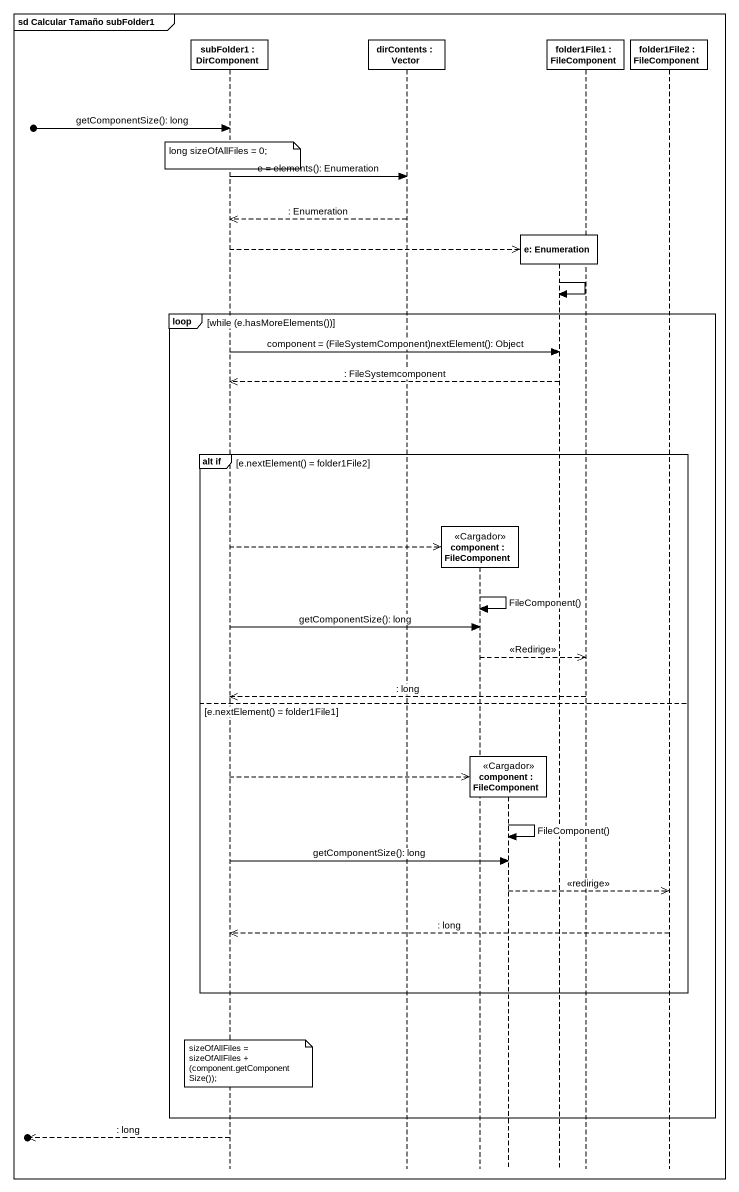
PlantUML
@startuml
mainframe sd Calcular Tamaño subFolder1
hide footbox
participant "subFolder1 : DirComponent" as subFolder1
participant "dirContents : Vector" as dirContents
participant "component : FileComponent" as component_ <<Cargador>>
participant "component : FileComponent" as component__2 <<Cargador>>
participant "e: Enumeration" as e_Enumeration
participant "folder1File1 : FileComponent" as folder1File1
participant "folder1File2 : FileComponent" as folder1File2

[o-> subFolder1 : getComponentSize(): long
note over subFolder1 : long sizeOfAllFiles = 0;
subFolder1 -> dirContents : e = elements(): Enumeration
dirContents -->> subFolder1 : : Enumeration
subFolder1 -->> e_Enumeration **
e_Enumeration -> e_Enumeration
loop while (e.hasMoreElements())
  subFolder1 -> e_Enumeration : component = (FileSystemComponent)nextElement(): Object
  e_Enumeration -->> subFolder1 : : FileSystemcomponent
  group alt if [e.nextElement() = folder1File2]
    subFolder1 -->> component_ **
    component_ -> component_ : FileComponent()
    subFolder1 -> component_ : getComponentSize(): long
    component_ -->> folder1File1 : <<Redirige>>
    folder1File1 -->> subFolder1 : : long
  else e.nextElement() = folder1File1
    subFolder1 -->> component__2 **
    component__2 -> component__2 : FileComponent()
    subFolder1 -> component__2 : getComponentSize(): long
    component__2 -->> folder1File2 : <<redirige>>
    folder1File2 -->> subFolder1 : : long
  end
  note over subFolder1 : sizeOfAllFiles = sizeOfAllFiles + (component.getComponentSize());
end
[o<<-- subFolder1 : : long
@enduml
